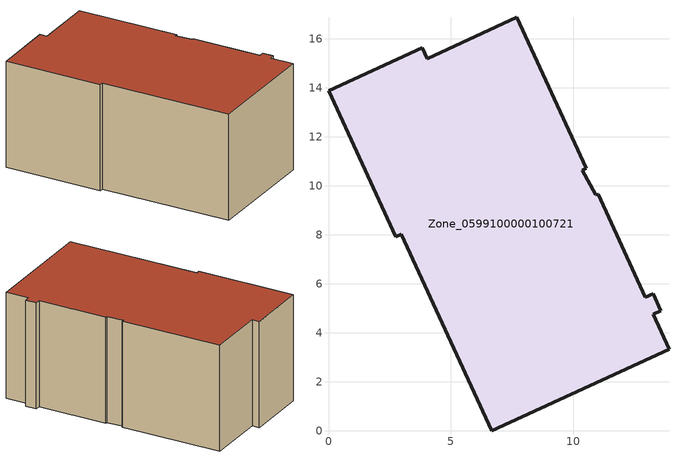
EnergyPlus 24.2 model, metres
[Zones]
Zone_0599100000100721
 floor ground (C_G): 13.26,4.75 13.91,3.33 6.66,0 2.96,8.02 2.74,7.92 0,13.88 3.83,15.64 4.03,15.19 7.7,16.88 10.53,10.72 10.37,10.63 10.91,9.64 11.02,9.66 12.95,5.44 13.26,5.58 13.57,4.89 z0
 wall outside (C_F): 0,13.88 2.74,7.92 2.96,8.02 6.66,0 13.91,3.33 13.26,4.75 13.57,4.89 13.26,5.58 12.95,5.44 11.02,9.66 10.91,9.64 10.37,10.63 10.53,10.72 7.7,16.88 4.03,15.19 3.83,15.64 0,13.88 z0:7.19
 roof outside (C_R): 7.7,16.88 4.03,15.19 3.83,15.64 0,13.88 2.74,7.92 2.96,8.02 6.66,0 13.91,3.33 13.26,4.75 13.57,4.89 13.26,5.58 12.95,5.44 11.02,9.66 10.91,9.64 10.37,10.63 10.53,10.72 z7.19
[BUILDING]
Pand.0599100000100721: North Axis=0; Terrain=City; Loads Convergence Tolerance Value=0.04; Temperature Convergence Tolerance Value=0.4; Solar Distribution=FullExterior; Maximum Number of Warmup Days=25; Minimum Number of Warmup Days=1
[Site:Location]
Rotterdam.The.Hague.AP_ZH_NLD Design_Conditions: Latitude=51.96; Longitude=4.45; Time Zone=1; Elevation=-4.5
[SITE:GROUNDTEMPERATURE:BUILDINGSURFACE]
18, 18, 18, 18, 18, 18, 18, 18, 18, 18, 18, 18
[MATERIAL] Thermal Absorptance=0.9; Solar Absorptance=0.7; Visible Absorptance=0.7
Name | Roughness | Thickness | Conductivity | Density | Specific Heat
G.D.1965 | MediumSmooth | 0.15 | 1 | 540 | 1210
F.D.1965 | Rough | 0.3 | 0.857143 | 1920 | 840
R.D.1965 | MediumRough | 0.2 | 0.08 | 1500 | 1000
[CONSTRUCTION]
C_G: G.D.1965
C_F: F.D.1965
C_R: R.D.1965
[ZONE]
Zone_0599100000100721: Type=1; Multiplier=1; Ceiling Height=Autocalculate; Volume=Autocalculate; Floor Area=autocalculate; Part of Total Floor Area=Yes
[ZONEINFILTRATION:DESIGNFLOWRATE]
Infil_Zone_0599100000100721: Zone or ZoneList or Space or SpaceList=Zone_0599100000100721; Schedule=AlwaysOn; Design Flow Rate Calculation Method=Flow/Area; Flow Rate per Floor Area=0.0042; Constant Term Coefficient=1; Temperature Term Coefficient=0; Velocity Term Coefficient=0; Velocity Squared Term Coefficient=0
[HVACTEMPLATE:ZONE:IDEALLOADSAIRSYSTEM]
Zone_0599100000100721: Maximum Heating Supply Air Temperature=50; Minimum Cooling Supply Air Temperature=13; Maximum Heating Supply Air Humidity Ratio=0.0156; Minimum Cooling Supply Air Humidity Ratio=0.0077; Heating Limit=NoLimit; Cooling Limit=NoLimit; Dehumidification Control Type=ConstantSensibleHeatRatio; Cooling Sensible Heat Ratio=0.7; Dehumidification Setpoint=60; Humidification Control Type=None; Humidification Setpoint=30; Outdoor Air Method=None; Outdoor Air Flow Rate per Person=0.00944; Outdoor Air Flow Rate per Zone Floor Area=0; Outdoor Air Flow Rate per Zone=0; Demand Controlled Ventilation Type=None; Outdoor Air Economizer Type=NoEconomizer; Heat Recovery Type=None; Sensible Heat Recovery Effectiveness=0.7; Latent Heat Recovery Effectiveness=0.65
[ZONECONTROL:THERMOSTAT]
ThermostatControl_Zone_0599100000100721: Zone or ZoneList=Zone_0599100000100721; Control Type Schedule=DualSetpointControlType; Control 1=Thermostat_Zone_0599100000100721; Temperature Difference Between Cutout And Setpoint=0
[THERMOSTATSETPOINT:DUALSETPOINT]
Thermostat_Zone_0599100000100721: Heating Setpoint Temperature Schedule=HeatingSetpoint_Zone_0599100000100721; Cooling Setpoint Temperature Schedule=CoolingSetpoint_Zone_0599100000100721
[SCHEDULE:COMPACT]
HeatingSetpoint_Zone_0599100000100721: Through: 12/31, For: AllDays, Until: 24:00, 21
CoolingSetpoint_Zone_0599100000100721: Through: 12/31, For: AllDays, Until: 24:00, 24
DualSetpointControlType: Through: 12/31, For: AllDays, Until: 24:00, 4
AlwaysOn: Through: 12/31, For: AllDays, Until: 24:00, 1
